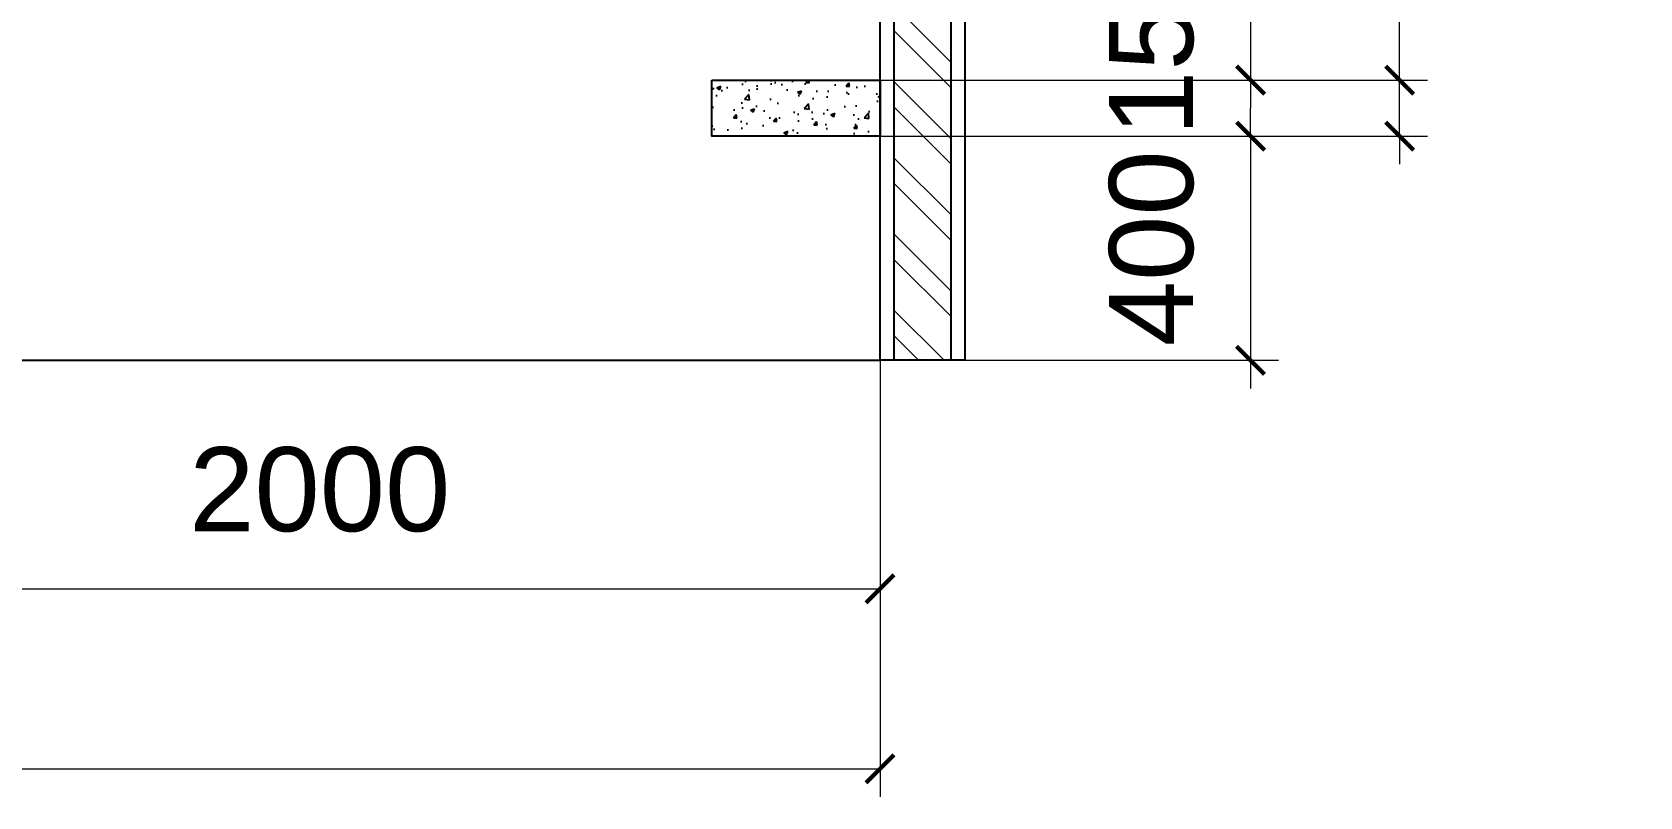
# Model space of a CAD drawing. Header units: millimetres. Extents: x 1252 to 32871, y -943 to 12244.
# Drawn here: x 22013 to 24883, y 5080 to 6445 of the extents above; entities that cross this region are included whole.
import ezdxf

# ---------------------------------------------------------------- set-up
doc = ezdxf.new("R2010")
doc.units = ezdxf.units.MM
doc.header["$MEASUREMENT"] = 0
doc.layers.add('HATCH', color=8, linetype='Continuous', lineweight=5)
doc.layers.add('tampak', color=7, linetype='Continuous')
doc.layers.add('WALL', color=255, linetype='Continuous')
doc.styles.get("Standard").update_dxf_attribs({"font": 'arial.ttf'})
doc.dimstyles.new('DIM100', dxfattribs={"dimscale": 0, "dimtxt": 150, "dimasz": 50, "dimexe": 50, "dimexo": 0, "dimgap": 100, "dimtad": 1, "dimtoh": 1, "dimdec": 0, "dimdsep": 46, "dimtxsty": 'Standard', "dimblk": 'ARCHTICK', "dimcen": 1, "dimclrd": 1, "dimclre": 1, "dimadec": 0, "dimazin": 0, "dimtfac": 250, "dimtdec": 0, "dimtix": 1, "dimtmove": 0, "dimatfit": 3, "dimldrblk": 'DOT', "dimfxl": 150, "dimtolj": 1, "dimtzin": 0, "dimlwd": 5, "dimlwe": 5, "dimarcsym": 0})

# ---------------------------------------------------------------- blocks, each defined once
blk = doc.blocks.new('*U123')
at = {"layer": 'HATCH'}
h = blk.add_hatch(dxfattribs=at)
h.set_pattern_fill('ANSI32', color=0, scale=10)
h.set_pattern_definition([(45, (-36550.24, -10567.46), (-67.35192, 67.35192), []), (45, (-36505.34, -10567.46), (-67.35192, 67.35192), [])])
h.paths.add_polyline_path([(-10968.4, 50), (-10968.4, -50), (-10324.7, -50), (-10324.7, 50)])
at = {"layer": 'WALL', "color": 0}
for points in [[(-10968.4, 75), (-10324.7, 75), (-10324.7, -75), (-10968.4, -75)], [(-10968.4, 50), (-10324.7, 50), (-10324.7, -50), (-10968.4, -50)]]:
    blk.add_lwpolyline(points, close=True, dxfattribs=at)
blk = doc.blocks.new('_ArchTick')
at = {"color": 0, "linetype": 'ByBlock', "const_width": 0.15}
blk.add_lwpolyline([(-0.5, -0.5), (0.5, 0.5)], dxfattribs=at)
blk = doc.blocks.new('*D199')
at = {"color": 1, "lineweight": 5, "transparency": 16777216}
for p, q in [((21526.5, 5859.2), (21526.5, 5401.6)), ((23526.5, 5859.2), (23526.5, 5401.6)), ((21526.5, 5451.6), (23526.5, 5451.6))]:
    blk.add_line(p, q, dxfattribs=at)
at = {"layer": 'Defpoints', "color": 0, "transparency": 16777216}
for p in [(21526.5, 5859.2), (23526.5, 5859.2), (23526.5, 5451.6)]:
    blk.add_point(p, dxfattribs=at)
at = {"color": 1, "lineweight": 5, "transparency": 16777216, "xscale": 50, "yscale": 50, "zscale": 50, "rotation": 180}
blk.add_blockref('_ArchTick', (21526.5, 5451.6), dxfattribs=at)
at = {"color": 1, "lineweight": 5, "transparency": 16777216, "xscale": 50, "yscale": 50, "zscale": 50}
blk.add_blockref('_ArchTick', (23526.5, 5451.6), dxfattribs=at)
at = {"color": 0, "transparency": 16777216, "insert": (22526.5, 5628.2), "char_height": 150, "attachment_point": 5}
blk.add_mtext('\\A1;2000', dxfattribs=at)
blk = doc.blocks.new('_DOT')
at = {"color": 0, "linetype": 'ByBlock'}
blk.add_line((-0.5, 0), (-1, 0), dxfattribs=at)
at = {"color": 0, "linetype": 'ByBlock', "const_width": 0.5}
blk.add_lwpolyline([(-0.25, 0, 1), (0.25, 0, 1)], format="xyb", close=True, dxfattribs=at)
blk = doc.blocks.new('*D180')
at = {"color": 1, "lineweight": 5, "transparency": 16777216}
for p, q in [((18169.5, 5859.2), (18169.5, 5080.4)), ((23526.5, 5859.2), (23526.5, 5080.4)), ((18169.5, 5130.4), (23526.5, 5130.4))]:
    blk.add_line(p, q, dxfattribs=at)
at = {"layer": 'Defpoints', "color": 0, "transparency": 16777216}
for p in [(18169.5, 5859.2), (23526.5, 5859.2), (23526.5, 5130.4)]:
    blk.add_point(p, dxfattribs=at)
at = {"color": 1, "lineweight": 5, "transparency": 16777216, "xscale": 50, "yscale": 50, "zscale": 50, "rotation": 180}
blk.add_blockref('_ArchTick', (18169.5, 5130.4), dxfattribs=at)
at = {"color": 1, "lineweight": 5, "transparency": 16777216, "xscale": 50, "yscale": 50, "zscale": 50}
blk.add_blockref('_ArchTick', (23526.5, 5130.4), dxfattribs=at)
at = {"color": 0, "transparency": 16777216, "insert": (20848, 5307), "char_height": 150, "attachment_point": 5}
blk.add_mtext('\\A1;5357', dxfattribs=at)
blk = doc.blocks.new('*D206')
at = {"color": 1, "lineweight": 5, "transparency": 16777216}
for p, q in [((24187.9, 6259.2), (24187.9, 6309.2)), ((23526.5, 6259.2), (24237.9, 6259.2)), ((24187.9, 6259.2), (24187.9, 5859.2)), ((23526.5, 5859.2), (24237.9, 5859.2)), ((24187.9, 5859.2), (24187.9, 5809.2))]:
    blk.add_line(p, q, dxfattribs=at)
at = {"layer": 'Defpoints', "color": 0, "transparency": 16777216}
for p in [(23526.5, 6259.2), (23526.5, 5859.2), (24187.9, 5859.2)]:
    blk.add_point(p, dxfattribs=at)
at = {"color": 1, "lineweight": 5, "transparency": 16777216, "xscale": 50, "yscale": 50, "zscale": 50}
for p, rotation in [((24187.9, 6259.2), 270), ((24187.9, 5859.2), 90)]:
    blk.add_blockref('_ArchTick', p, dxfattribs=dict(at, rotation=rotation))
at = {"color": 0, "transparency": 16777216, "insert": (24011.4, 6059.2), "char_height": 150, "attachment_point": 5, "rotation": 90}
blk.add_mtext('\\A1;400', dxfattribs=at)
blk = doc.blocks.new('*D207')
at = {"color": 1, "lineweight": 5, "transparency": 16777216}
for p, q in [((24454, 6359.2), (24454, 6631.8)), ((24454, 6631.8), (24870.8, 6631.8)), ((23526.5, 6359.2), (24504, 6359.2)), ((24454, 6259.2), (24454, 6359.2)), ((23526.5, 6259.2), (24504, 6259.2)), ((24454, 6259.2), (24454, 6209.2))]:
    blk.add_line(p, q, dxfattribs=at)
at = {"layer": 'Defpoints', "color": 0, "transparency": 16777216}
for p in [(23526.5, 6359.2), (24454, 6359.2), (23526.5, 6259.2)]:
    blk.add_point(p, dxfattribs=at)
at = {"color": 1, "lineweight": 5, "transparency": 16777216, "xscale": 50, "yscale": 50, "zscale": 50}
for p, rotation in [((24454, 6359.2), 270), ((24454, 6259.2), 90)]:
    blk.add_blockref('_ArchTick', p, dxfattribs=dict(at, rotation=rotation))
at = {"color": 0, "transparency": 16777216, "insert": (24712.4, 6808.4), "char_height": 150, "attachment_point": 5}
blk.add_mtext('\\A1;100', dxfattribs=at)
blk = doc.blocks.new('*D208')
at = {"color": 1, "lineweight": 5, "transparency": 16777216}
for p, q in [((24187.9, 6509.2), (24187.9, 6559.2)), ((23526.5, 6509.2), (24237.9, 6509.2)), ((24187.9, 6509.2), (24187.9, 6359.2)), ((23526.5, 6359.2), (24237.9, 6359.2)), ((24187.9, 6359.2), (24187.9, 6309.2))]:
    blk.add_line(p, q, dxfattribs=at)
at = {"layer": 'Defpoints', "color": 0, "transparency": 16777216}
for p in [(23526.5, 6509.2), (23526.5, 6359.2), (24187.9, 6359.2)]:
    blk.add_point(p, dxfattribs=at)
at = {"color": 1, "lineweight": 5, "transparency": 16777216, "xscale": 50, "yscale": 50, "zscale": 50}
for p, rotation in [((24187.9, 6509.2), 270), ((24187.9, 6359.2), 90)]:
    blk.add_blockref('_ArchTick', p, dxfattribs=dict(at, rotation=rotation))
at = {"color": 0, "transparency": 16777216, "insert": (24011.4, 6434.2), "char_height": 150, "attachment_point": 5, "rotation": 90}
blk.add_mtext('\\A1;150', dxfattribs=at)

msp = doc.modelspace()

# ---------------------------------------------------------------- hatches: boundary and pattern name
at = {"layer": 'tampak', "transparency": 33554687}
h = msp.add_hatch(dxfattribs=at)
h.set_pattern_fill('AR-CONC', color=256, scale=10)
h.set_pattern_definition([(50, (-2111268.427, 60495.937), (71.7260183, -6.2752135), [7.5, -82.5]), (355, (-2111268.43, 60495.94), (-13.8751334, 75.2192134), [6, -66]), (100.4514445, (-2111262.45, 60495.414), (57.8508847, 68.943999), [6.3740192, -70.1142112]), (46.1842, (-2111268.43, 60515.94), (106.724133, -16.551928), [11.25, -123.75]), (96.6356355, (-2111259.53, 60514.56), (93.4661946, 97.41186), [9.561034, -105.171376]), (351.184164, (-2111268.43, 60515.94), (93.4661945, 97.41186), [9, -99]), (21, (-2111258.427, 60510.937), (59.6907052, -40.261889), [7.5, -82.5]), (326, (-2111258.43, 60510.94), (24.3315332, 72.5150045), [6, -66]), (71.4514447, (-2111253.45, 60507.58), (84.0222377, 32.2531153), [6.374019, -70.1142112]), (37.5, (-2111268.427, 60495.937), (1.21598553, 33.28938538), [0, -65.2, 0, -67, 0, -66.25]), (7.5, (-2111268.427, 60495.937), (26.30695374, 39.4411712), [0, -38.2, 0, -63.7, 0, -25.25]), (327.5, (-2111290.727, 60495.937), (53.38224362, -2.25548717), [0, -25, 0, -78, 0, -103.5]), (317.5, (-2111300.727, 60495.937), (58.3186169, 10.0104982), [0, -32.5, 0, -51.8, 0, -73.5])])
h.paths.add_polyline_path([(23226.5, 6359.2), (23226.5, 6259.2), (23526.5, 6259.2), (23526.5, 6359.2)])

# ---------------------------------------------------------------- linework, layer by layer
msp.add_lwpolyline([(23226.5, 6359.2), (23526.5, 6359.2), (23526.5, 6259.2), (23226.5, 6259.2)], close=True)
msp.add_lwpolyline([(18169.5, 5859.2), (23526.5, 5859.2)])

# ---------------------------------------------------------------- block references
at = {"xscale": 1.009725849341427, "yscale": 1.009725849341427, "zscale": 1.009725849341427, "rotation": 270}
msp.add_blockref('*U123', (23602.3, -4565.9), dxfattribs=at)

# ---------------------------------------------------------------- dimensions: what is measured, and where the dimension line sits
dim = msp.add_linear_dim(base=(24454, 6359.2), p1=(23526.5, 6259.2), p2=(23526.5, 6359.2), angle=90, dimstyle='DIM100', override={"dimscale": 1})
dim.commit()
dim.dimension.update_dxf_attribs({"geometry": '*D207', "text_midpoint": (24712.4, 6631.8), "dimtype": 160})
for base, p1, p2, picture, middle in [((24187.9, 6359.2), (23526.5, 6509.2), (23526.5, 6359.2), '*D208', (24011.4, 6434.2)), ((24187.9, 5859.2), (23526.5, 6259.2), (23526.5, 5859.2), '*D206', (24011.4, 6059.2))]:
    dim = msp.add_linear_dim(base=base, p1=p1, p2=p2, angle=90, dimstyle='DIM100', override={"dimscale": 1})
    dim.commit()
    dim.dimension.update_dxf_attribs({"geometry": picture, "text_midpoint": middle})
for base, p1, override, picture, middle in [((23526.5, 5130.4), (18169.5, 5859.2), {"dimscale": 1}, '*D180', (20848, 5307)), ((23526.5, 5451.6), (21526.5, 5859.2), {"dimscale": 1, "dimtmove": 1}, '*D199', (22526.5, 5628.2))]:
    dim = msp.add_linear_dim(base=base, p1=p1, p2=(23526.5, 5859.2), dimstyle='DIM100', override=override)
    dim.commit()
    dim.dimension.update_dxf_attribs({"geometry": picture, "text_midpoint": middle})

doc.saveas('drawing.dxf')
